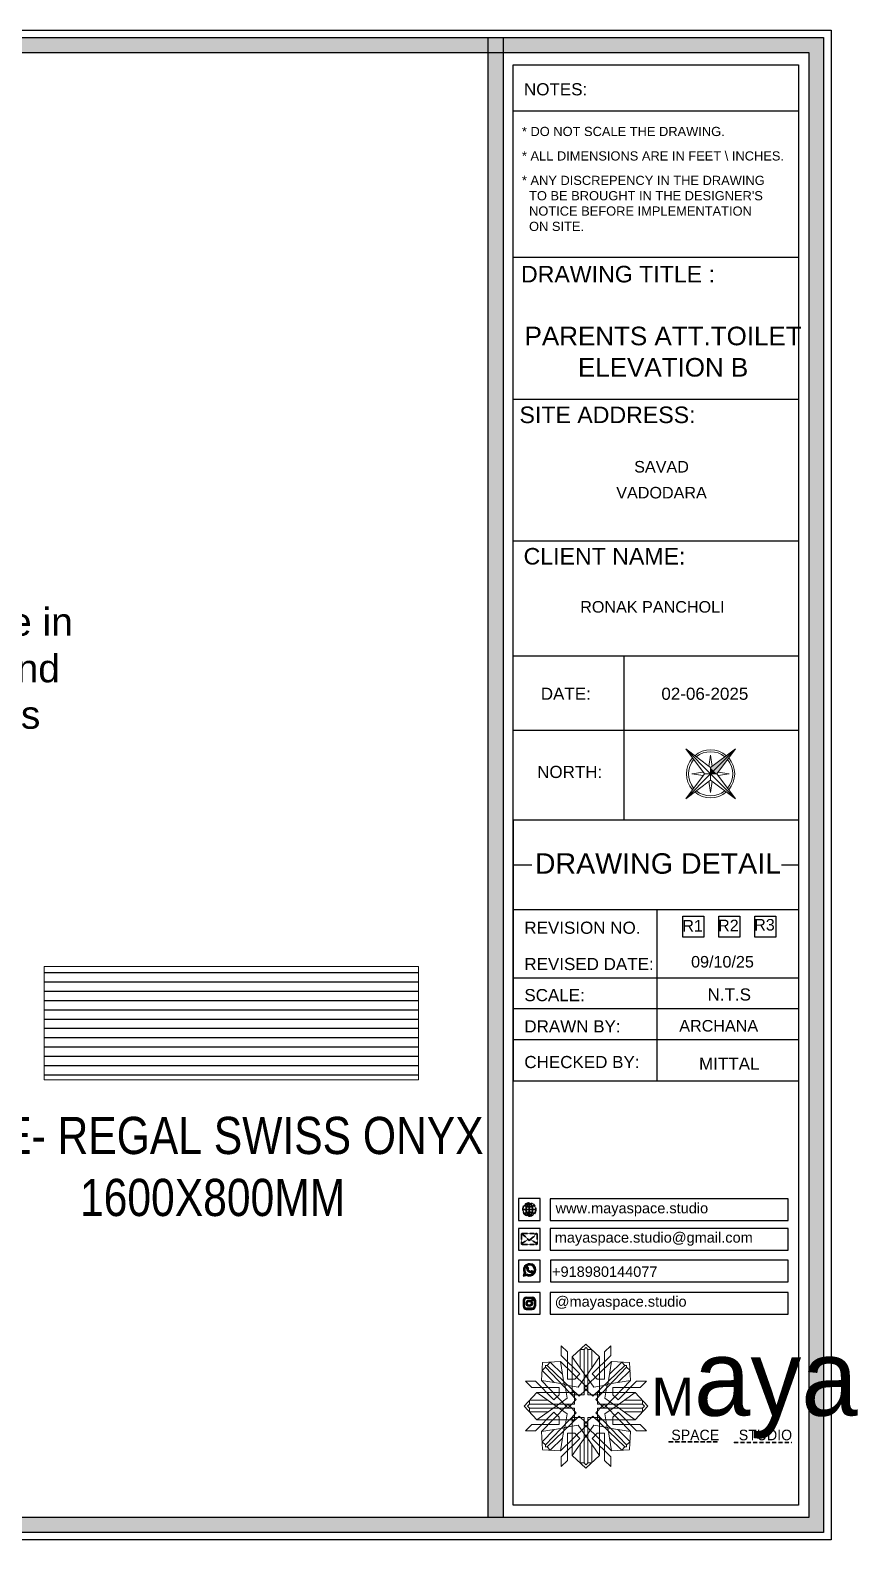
# Model space of a CAD drawing. Header units: millimetres. Extents: x 56222 to 3066687, y -650199 to -121287.
# Drawn here: x 156097.3 to 156186.3, y -179826.1 to -179663.6 of the extents above; entities that cross this region are included whole.
import ezdxf
from ezdxf.enums import TextEntityAlignment as Align

# ---------------------------------------------------------------- set-up
doc = ezdxf.new("R2010")
doc.units = ezdxf.units.MM
doc.header["$MEASUREMENT"] = 0
doc.linetypes.add('DASHED2', pattern=[0.375, 0.25, -0.125])
doc.linetypes.add('DASHEDX2', pattern=[1.5, 1, -0.5])
for name, color, linetype, lineweight in [('Dimension', 10, 'DASHEDX2', 20), ('FIRST FLOOR ( TEXT )', 7, 'Continuous', 9), ('GROUND FLOOR', 7, 'Continuous', 9), ('LABALLING', 1, 'Continuous', 25), ('NAME PLATE', 7, 'Continuous', 25), ('title block', 7, 'Continuous', 9), ('XX~SLAB ( BEAM )~ ( DIM )', 7, 'Continuous', 9)]:
    doc.layers.add(name, color=color, linetype=linetype, lineweight=lineweight)
doc.styles.add('Arial', font='arial.ttf')
doc.styles.add('KATHA', font='swissc.ttf')
doc.styles.get("Standard").update_dxf_attribs({"font": 'arial.ttf', "height": 6})

# ---------------------------------------------------------------- blocks, each defined once
blk = doc.blocks.new('FSFSF')
at = {"color": 42, "lineweight": 5, "true_color": 0xe0ac11}
for p, q in [((28600.03, 143.51), (28600.03, 140.16)), ((28602.15, 141.41), (28600.03, 143.51)), ((28602.15, 141.41), (28602.15, 131.95)), ((28603.86, 139.69), (28608.58, 144.08)), ((28607.9, 142.22), (28606.58, 142.22)), ((28606.58, 142.22), (28606.58, 135.84)), ((28607.9, 142.22), (28608.58, 142.85)), ((28607.9, 142.22), (28607.9, 126.58)), ((28613.31, 139.69), (28608.58, 144.08)), ((28609.27, 142.22), (28608.59, 142.85)), ((28609.27, 142.22), (28609.27, 126.58)), ((28609.27, 142.22), (28610.59, 142.22)), ((28610.59, 142.22), (28610.59, 135.84)), ((28615.02, 141.41), (28617.14, 143.51)), ((28615.02, 141.41), (28615.02, 131.95)), ((28617.14, 143.51), (28617.14, 140.16)), ((28593.19, 131.45), (28593.54, 137.71)), ((28593.39, 135), (28594.56, 136.12)), ((28599.8, 138.06), (28593.54, 137.71)), ((28595.12, 136.69), (28594.53, 136.69)), ((28594.56, 136.12), (28594.56, 136.71)), ((28605.17, 124.98), (28594.56, 136.12)), ((28596.24, 137.86), (28595.12, 136.69)), ((28606.27, 126.08), (28595.12, 136.69)), ((28596.24, 137.86), (28600.47, 133.65)), ((28601.03, 130), (28599.8, 138.06)), ((28599.8, 138.05), (28608.58, 129.56)), ((28606.47, 133.76), (28600.03, 140.16)), ((28603.86, 126.58), (28603.86, 139.69)), ((28603.86, 139.69), (28608.58, 133.02)), ((28613.31, 139.69), (28608.59, 133.02)), ((28617.37, 138.05), (28608.59, 129.56)), ((28610.7, 133.76), (28617.14, 140.16)), ((28610.9, 126.08), (28622.05, 136.69)), ((28612.02, 124.98), (28622.62, 136.12)), ((28613.31, 126.58), (28613.31, 139.69)), ((28616.14, 130), (28617.37, 138.06)), ((28620.93, 137.86), (28616.7, 133.65)), ((28617.37, 138.06), (28623.63, 137.71)), ((28620.93, 137.86), (28622.05, 136.69)), ((28622.05, 136.69), (28622.64, 136.69)), ((28622.62, 136.12), (28622.62, 136.71)), ((28623.8, 135), (28622.62, 136.12)), ((28624, 131.45), (28623.65, 137.71)), ((28587.73, 131.22), (28591.08, 131.22)), ((28589.84, 129.1), (28587.73, 131.22)), ((28597.49, 124.78), (28591.08, 131.22)), ((28593.19, 131.45), (28601.69, 122.67)), ((28601.25, 130.22), (28593.19, 131.45)), ((28593.39, 135), (28597.6, 130.78)), ((28604.75, 131.95), (28602.15, 131.95)), ((28606.47, 133.76), (28604.75, 131.95)), ((28605.86, 129.18), (28608.58, 133.02)), ((28611.31, 129.18), (28608.59, 133.02)), ((28610.7, 133.76), (28612.42, 131.95)), ((28612.42, 131.95), (28615.02, 131.95)), ((28623.99, 131.45), (28615.5, 122.67)), ((28615.94, 130.22), (28624, 131.45)), ((28623.8, 135), (28619.59, 130.78)), ((28619.7, 124.78), (28626.1, 131.22)), ((28629.45, 131.22), (28626.1, 131.22)), ((28627.34, 129.1), (28629.45, 131.22)), ((28591.56, 127.39), (28587.17, 122.66)), ((28589.84, 129.1), (28599.29, 129.1)), ((28604.66, 127.39), (28591.56, 127.39)), ((28591.56, 127.39), (28598.23, 122.67)), ((28597.49, 124.78), (28599.29, 126.5)), ((28602.07, 125.39), (28598.23, 122.67)), ((28599.29, 126.5), (28599.29, 129.1)), ((28605.86, 129.18), (28601.03, 130)), ((28602.07, 125.39), (28601.25, 130.22)), ((28603.68, 126.54), (28603.68, 127.39)), ((28604.66, 126.54), (28603.68, 126.54)), ((28604.71, 127.57), (28603.86, 127.57)), ((28607.9, 126.58), (28603.86, 126.58)), ((28604.66, 123.35), (28604.66, 127.39)), ((28604.7, 126.58), (28604.71, 127.57)), ((28606.27, 126.08), (28608.58, 128.27)), ((28607.9, 128.92), (28608.58, 129.56)), ((28607.9, 128.92), (28608.58, 128.27)), ((28609.27, 128.92), (28608.59, 129.56)), ((28609.27, 128.92), (28608.59, 128.27)), ((28610.9, 126.08), (28608.59, 128.27)), ((28609.27, 126.58), (28613.31, 126.58)), ((28611.31, 129.18), (28616.14, 130)), ((28612.46, 126.58), (28612.46, 127.57)), ((28612.46, 127.57), (28613.31, 127.57)), ((28612.52, 123.35), (28612.52, 127.39)), ((28612.52, 127.39), (28625.63, 127.39)), ((28612.52, 126.54), (28613.51, 126.54)), ((28613.51, 126.54), (28613.51, 127.39)), ((28615.12, 125.39), (28615.94, 130.22)), ((28615.12, 125.39), (28618.96, 122.67)), ((28627.34, 129.1), (28617.89, 129.1)), ((28617.89, 126.5), (28617.89, 129.1)), ((28619.7, 124.78), (28617.89, 126.5)), ((28625.63, 127.39), (28618.96, 122.67)), ((28625.63, 127.39), (28630.02, 122.66)), ((28591.56, 117.94), (28587.17, 122.66)), ((28589.03, 123.35), (28588.4, 122.67)), ((28589.03, 121.98), (28588.4, 122.65)), ((28589.03, 123.35), (28589.03, 124.67)), ((28589.03, 124.67), (28595.4, 124.67)), ((28589.03, 123.35), (28604.66, 123.35)), ((28589.03, 121.98), (28604.66, 121.98)), ((28589.03, 121.98), (28589.03, 120.66)), ((28589.03, 120.66), (28595.4, 120.66)), ((28597.49, 120.54), (28591.08, 114.11)), ((28591.56, 117.94), (28598.23, 122.65)), ((28593.19, 113.88), (28601.69, 122.65)), ((28605.17, 120.35), (28594.56, 109.2)), ((28597.49, 120.54), (28599.29, 118.83)), ((28602.07, 119.94), (28598.23, 122.65)), ((28602.33, 123.35), (28601.69, 122.67)), ((28602.33, 121.98), (28601.69, 122.65)), ((28602.33, 123.35), (28602.97, 122.67)), ((28602.33, 121.98), (28602.97, 122.65)), ((28605.17, 124.98), (28602.97, 122.67)), ((28605.17, 120.35), (28602.97, 122.65)), ((28604.66, 121.98), (28604.66, 117.94)), ((28612.02, 124.98), (28614.21, 122.67)), ((28612.02, 120.35), (28614.21, 122.65)), ((28612.02, 120.35), (28622.62, 109.2)), ((28628.16, 123.35), (28612.52, 123.35)), ((28612.52, 121.98), (28612.52, 117.94)), ((28628.16, 121.98), (28612.52, 121.98)), ((28614.85, 123.35), (28614.21, 122.67)), ((28614.85, 121.98), (28614.21, 122.65)), ((28614.85, 123.35), (28615.5, 122.67)), ((28614.85, 121.98), (28615.5, 122.65)), ((28615.12, 119.94), (28618.96, 122.65)), ((28623.99, 113.88), (28615.5, 122.65)), ((28619.7, 120.54), (28617.89, 118.83)), ((28625.63, 117.94), (28618.96, 122.65)), ((28619.7, 120.54), (28626.1, 114.11)), ((28628.16, 124.67), (28621.78, 124.67)), ((28628.16, 120.66), (28621.78, 120.66)), ((28625.63, 117.94), (28630.02, 122.66)), ((28628.16, 123.35), (28628.16, 124.67)), ((28628.16, 123.35), (28628.78, 122.67)), ((28628.16, 121.98), (28628.78, 122.65)), ((28628.16, 121.98), (28628.16, 120.66)), ((28589.84, 116.23), (28587.73, 114.11)), ((28589.84, 116.23), (28599.29, 116.23)), ((28604.66, 117.94), (28591.56, 117.94)), ((28601.25, 115.1), (28593.19, 113.87)), ((28606.27, 119.15), (28595.12, 108.54)), ((28599.29, 118.83), (28599.29, 116.23)), ((28599.8, 107.17), (28608.58, 115.67)), ((28601.03, 115.23), (28599.8, 107.17)), ((28605.86, 116.05), (28601.03, 115.23)), ((28602.07, 119.94), (28601.25, 115.1)), ((28604.66, 118.78), (28603.68, 118.78)), ((28603.68, 118.78), (28603.68, 117.94)), ((28607.9, 118.65), (28603.86, 118.65)), ((28603.86, 118.65), (28603.86, 105.54)), ((28604.71, 117.66), (28603.86, 117.66)), ((28604.7, 118.65), (28604.71, 117.66)), ((28605.86, 116.05), (28608.58, 112.21)), ((28606.27, 119.15), (28608.58, 116.96)), ((28607.9, 103.01), (28607.9, 118.65)), ((28607.9, 116.31), (28608.58, 116.96)), ((28607.9, 116.31), (28608.58, 115.67)), ((28610.9, 119.15), (28608.59, 116.96)), ((28609.27, 116.31), (28608.59, 116.96)), ((28609.27, 116.31), (28608.59, 115.67)), ((28611.31, 116.05), (28608.59, 112.21)), ((28617.37, 107.17), (28608.59, 115.67)), ((28609.27, 118.65), (28613.31, 118.65)), ((28609.27, 103.01), (28609.27, 118.65)), ((28610.9, 119.15), (28622.05, 108.54)), ((28611.31, 116.05), (28616.14, 115.23)), ((28612.46, 118.65), (28612.46, 117.66)), ((28612.46, 117.66), (28613.31, 117.66)), ((28612.52, 118.78), (28613.51, 118.78)), ((28612.52, 117.94), (28625.63, 117.94)), ((28613.31, 118.65), (28613.31, 105.54)), ((28613.51, 118.78), (28613.51, 117.94)), ((28615.12, 119.94), (28615.94, 115.1)), ((28615.94, 115.1), (28624, 113.87)), ((28616.14, 115.23), (28617.37, 107.17)), ((28617.89, 118.83), (28617.89, 116.23)), ((28627.34, 116.23), (28617.89, 116.23)), ((28627.34, 116.23), (28629.45, 114.11)), ((28587.73, 114.11), (28591.08, 114.11)), ((28593.19, 113.87), (28593.54, 107.62)), ((28593.39, 110.32), (28597.6, 114.55)), ((28593.39, 110.32), (28594.56, 109.2)), ((28596.24, 107.37), (28600.47, 111.58)), ((28606.47, 111.47), (28600.03, 105.07)), ((28602.15, 103.82), (28602.15, 113.27)), ((28604.75, 113.27), (28602.15, 113.27)), ((28603.86, 105.54), (28608.58, 112.21)), ((28606.47, 111.47), (28604.75, 113.27)), ((28613.31, 105.54), (28608.59, 112.21)), ((28610.7, 111.47), (28612.42, 113.27)), ((28610.7, 111.47), (28617.14, 105.07)), ((28612.42, 113.27), (28615.02, 113.27)), ((28615.02, 103.82), (28615.02, 113.27)), ((28620.93, 107.37), (28616.7, 111.58)), ((28623.8, 110.32), (28619.59, 114.55)), ((28623.8, 110.32), (28622.62, 109.2)), ((28624, 113.87), (28623.65, 107.62)), ((28629.45, 114.11), (28626.1, 114.11)), ((28599.8, 107.17), (28593.54, 107.52)), ((28595.12, 108.54), (28594.53, 108.54)), ((28594.56, 109.2), (28594.56, 108.61)), ((28596.24, 107.37), (28595.12, 108.54)), ((28600.03, 101.71), (28600.03, 105.07)), ((28603.86, 105.54), (28608.58, 101.15)), ((28606.58, 103.01), (28606.58, 109.38)), ((28613.31, 105.54), (28608.58, 101.15)), ((28610.59, 103.01), (28610.59, 109.38)), ((28617.14, 101.71), (28617.14, 105.07)), ((28617.37, 107.17), (28623.63, 107.52)), ((28620.93, 107.37), (28622.05, 108.54)), ((28622.05, 108.54), (28622.64, 108.54)), ((28622.62, 109.2), (28622.62, 108.61)), ((28602.15, 103.82), (28600.03, 101.71)), ((28607.9, 103.01), (28606.58, 103.01)), ((28607.9, 103.01), (28608.58, 102.38)), ((28609.27, 103.01), (28608.59, 102.38)), ((28609.27, 103.01), (28610.59, 103.01)), ((28615.02, 103.82), (28617.14, 101.71))]:
    blk.add_line(p, q, dxfattribs=at)
blk = doc.blocks.new('hgwg')
at = {"layer": 'Dimension', "true_color": 0xd39e00}
h = blk.add_hatch(color=42, dxfattribs=at)
h.dxf.hatch_style = 1
h.paths.add_polyline_path([(27505.71, 45.05), (27494.27, 45.05), (27494.27, 44.9), (27505.71, 44.9)])
h = blk.add_hatch(color=42, dxfattribs=at)
h.dxf.hatch_style = 1
h.paths.add_polyline_path([(27523.3, 44.9), (27509.68, 44.9), (27509.68, 44.75), (27523.3, 44.75)])
at = {"layer": 'Dimension', "color": 42, "true_color": 0xd39e00}
for p, q in [((27494.27, 45.05), (27505.71, 45.05)), ((27494.27, 44.9), (27494.27, 45.05)), ((27494.27, 44.9), (27505.71, 44.9)), ((27505.71, 45.05), (27505.71, 44.9)), ((27509.68, 44.9), (27523.3, 44.9)), ((27509.68, 44.9), (27509.68, 44.75)), ((27509.68, 44.75), (27523.3, 44.75)), ((27523.3, 44.75), (27523.3, 44.9))]:
    blk.add_line(p, q, dxfattribs=at)
at = {"layer": 'Dimension', "color": 42, "true_color": 0xd39e00, "attachment_point": 1}
for s, width, insert, char_height in [('{\\fCinzel|b0|i0|c0|p2;\\H1.5x;M\\fAmsterdam One|b0|i0|c0|p2;\\H2x;aya}', 85.3277, (27490.17, 69.17), 6), ('{\\fCinzel|b0|i0|c0|p2;SPACE     STUDIO}', 66.129, (27494.83, 47.86), 2.5)]:
    blk.add_mtext_dynamic_manual_height_columns(s, width=width, gutter_width=30, heights=[0], dxfattribs=dict(at, insert=insert, char_height=char_height))
blk = doc.blocks.new('QEGW4TG')
at = {"layer": 'Dimension', "true_color": 0x000000}
h = blk.add_hatch(color=18, dxfattribs=at)
h.dxf.hatch_style = 1
h.paths.add_polyline_path([(2.69, 1.93, 0.170513), (2.95, 1.97, 0.190337), (3.11, 2.18, 0.316231), (3.07, 2.28), (2.79, 2.37, 0.273721), (2.69, 2.34, 0.040749), (2.63, 2.27, -0.441282), (2.53, 2.25, -0.11828), (2.06, 2.64, -0.441282), (2.07, 2.74, 0.040749), (2.13, 2.81, 0.290083), (2.14, 2.92), (2.01, 3.18, 0.316231), (1.91, 3.2, 0.190337), (1.73, 3, 0.170513), (1.72, 2.74, 0.252784)], flags=0)
h.paths.add_polyline_path([(1.19, 1.98), (1.03, 1.3, 0.550912), (1.11, 1.23), (1.75, 1.39, 6.344125)])
h.paths.add_polyline_path([(1.81, 1.7), (1.4, 1.6), (1.5, 2.03, -9.071339)], flags=16)
h.paths.add_polyline_path([(3.11, 2.16, -0.17811), (2.95, 1.97, -0.170513), (2.69, 1.93, -0.252784), (1.72, 2.74, -0.170513), (1.73, 3, -0.17811), (1.89, 3.19, -0.370089), (2.01, 3.18), (2.14, 2.92, -0.307185), (2.13, 2.8, -0.041087), (2.06, 2.73, 0.321676), (2.05, 2.65, 0.126524), (2.55, 2.24, 0.312216), (2.62, 2.26, -0.041087), (2.68, 2.34, -0.290673), (2.79, 2.37), (3.07, 2.28, -0.370089)], flags=0)
h = blk.add_hatch(color=18, dxfattribs=at)
h.dxf.hatch_style = 1
h.paths.add_polyline_path([(2.79, 2.37, 0.273721), (2.69, 2.34, 0.040749), (2.63, 2.27, -0.441282), (2.53, 2.25, -0.11828), (2.06, 2.64, -0.441282), (2.07, 2.74, 0.040749), (2.13, 2.81, 0.290083), (2.14, 2.92), (2.01, 3.18, 0.316231), (1.91, 3.2, 0.190337), (1.73, 3, 0.170513), (1.72, 2.74, 0.252784), (2.69, 1.93, 0.170513), (2.95, 1.97, 0.190337), (3.11, 2.18, 0.316231), (3.07, 2.28)])
for p, q in [((1.19, 1.98), (1.03, 1.3)), ((1.1, 1.23), (1.75, 1.39)), ((1.5, 2.03), (1.4, 1.6)), ((1.4, 1.6), (1.81, 1.7)), ((2.01, 3.18), (2.14, 2.92)), ((3.07, 2.28), (2.8, 2.36))]:
    blk.add_line(p, q)
blk.add_lwpolyline([(0, 0), (4.68, 0), (4.68, 4.68), (0, 4.68)], close=True)
for centre, radius, start, end in [((2.39, 2.56), 1.34, 241.4727, 205.6422), ((2.39, 2.56), 1.04, 235.9962, 210.8333), ((1.09, 1.29), 0.0598, 164.8483, 282.1458), ((2.09, 2.87), 0.39, 159.7007, 198.4072), ((2.96, 3.23), 1.33, 201.4218, 258.1669), ((2.07, 2.87), 0.364, 118.9685, 159.3648), ((1.94, 3.12), 0.0896, 41.8985, 123.1344), ((2.11, 2.68), 0.066, 135.9932, 224.8892), ((1.67, 3.16), 0.586, 312.4617, 321.8728), ((3.12, 3.42), 1.31, 216.5455, 243.5279), ((2.05, 2.87), 0.104, 320.3924, 28.6971), ((2.57, 2.3), 0.066, 234.2482, 323.1441), ((3.11, 1.94), 0.586, 137.2645, 146.6756), ((2.76, 2.27), 0.104, 70.4402, 138.745), ((2.75, 2.31), 0.39, 260.7301, 299.4366), ((2.76, 2.29), 0.364, 299.7725, 340.1688), ((3.03, 2.2), 0.0896, 336.0029, 57.2388)]:
    blk.add_arc(centre, radius, start, end)
blk = doc.blocks.new('ASGERG')
at = {"layer": 'Dimension', "true_color": 0x000000}
h = blk.add_hatch(color=18, dxfattribs=at)
h.dxf.hatch_style = 1
h.paths.add_polyline_path([(0.99, 1.7, 0.353872), (1.69, 1.03), (2.96, 1.03, 0.353872), (3.66, 1.7), (3.66, 2.99, 0.353872), (2.96, 3.67), (1.69, 3.67, 0.353872), (0.99, 2.99)])
h.paths.add_polyline_path([(1.27, 2.97, -0.353872), (1.72, 3.4), (2.94, 3.4, -0.353872), (3.38, 2.97), (3.38, 1.72, -0.353872), (2.94, 1.3), (1.72, 1.3, -0.353872), (1.27, 1.72)], flags=16)
h.paths.add_polyline_path([(3.02, 2.35, -1), (1.64, 2.35, -1)], flags=0)
h.paths.add_polyline_path([(2.74, 2.35, -1), (1.92, 2.35, -1)], flags=0)
h.paths.add_polyline_path([(2.86, 3.02, -1), (3.19, 3.02, -1)], flags=0)
h.paths.add_polyline_path([(1.64, 2.35, 1), (3.02, 2.35, 1)], flags=0)
h = blk.add_hatch(color=18, dxfattribs=at)
h.dxf.hatch_style = 1
h.paths.add_polyline_path([(1.64, 2.35, 1), (3.02, 2.35, 1)])
h.paths.add_polyline_path([(2.74, 2.35, -1), (1.92, 2.35, -1)], flags=16)
h = blk.add_hatch(color=18, dxfattribs=at)
h.dxf.hatch_style = 1
h.paths.add_polyline_path([(3.19, 3.02, 1), (2.86, 3.02, 1)])
for p, q in [((1.69, 3.67), (2.96, 3.67)), ((2.94, 3.4), (1.72, 3.4)), ((0.99, 2.99), (0.99, 1.7)), ((1.27, 2.97), (1.27, 1.72)), ((1.69, 1.03), (2.96, 1.03)), ((2.94, 1.3), (1.72, 1.3)), ((3.38, 2.97), (3.38, 1.72)), ((3.66, 2.99), (3.66, 1.7))]:
    blk.add_line(p, q)
blk.add_lwpolyline([(0, 0), (4.68, 0), (4.68, 4.68), (0, 4.68)], close=True)
for centre, radius in [((2.33, 2.35), 0.694), ((2.33, 2.35), 0.414), ((3.02, 3.02), 0.168)]:
    blk.add_circle(centre, radius)
for centre, radius, start, end in [((1.76, 2.89), 0.778, 94.8631, 172.8127), ((1.76, 2.91), 0.491, 94.8631, 172.8127), ((2.9, 2.91), 0.491, 7.1873, 85.1369), ((2.89, 2.89), 0.778, 7.1873, 85.1369), ((1.76, 1.8), 0.778, 187.1873, 265.1369), ((1.76, 1.78), 0.491, 187.1873, 265.1369), ((2.9, 1.78), 0.491, 274.8631, 352.8127), ((2.89, 1.8), 0.778, 274.8631, 352.8127)]:
    blk.add_arc(centre, radius, start, end)
blk = doc.blocks.new('ETYETE')
at = {"layer": 'Dimension', "true_color": 0x000000}
h = blk.add_hatch(color=18, dxfattribs=at)
h.dxf.hatch_style = 1
h.paths.add_polyline_path([(3.76, 1.14, 0.414214), (4.12, 1.5), (4.12, 3.29, 0.414214), (3.76, 3.65), (0.92, 3.65, 0.414214), (0.56, 3.29), (0.56, 1.5, 0.414214), (0.92, 1.14)])
h.paths.add_polyline_path([(2.61, 2.22), (3.92, 1.34, -0.198912), (3.76, 1.28), (0.92, 1.28, -0.198912), (0.76, 1.34), (2.08, 2.22), (2.34, 1.98)], flags=16)
h.paths.add_polyline_path([(2.34, 2.16), (0.89, 3.51, -0.028783), (0.92, 3.52), (3.76, 3.52, -0.028783), (3.79, 3.51)], flags=16)
h.paths.add_polyline_path([(2.71, 2.32), (3.92, 3.45, -0.202482), (3.99, 3.29), (3.99, 1.5, -0.043076), (3.98, 1.46)], flags=16)
h.paths.add_polyline_path([(1.98, 2.32), (0.7, 1.46, -0.043076), (0.7, 1.5), (0.7, 3.29, -0.202482), (0.76, 3.45)], flags=16)
blk.add_lwpolyline([(0, 0), (4.68, 0), (4.68, 4.68), (0, 4.68)], close=True)
at = {"layer": 'Dimension', "color": 18, "true_color": 0x000000}
for p, q in [((0.56, 3.29), (0.56, 1.5)), ((0.7, 3.29), (0.7, 1.5)), ((0.76, 3.45), (1.98, 2.32)), ((0.89, 3.51), (2.34, 2.16)), ((0.92, 3.65), (3.76, 3.65)), ((0.92, 3.52), (3.76, 3.52)), ((2.34, 2.16), (3.79, 3.51)), ((2.71, 2.32), (3.92, 3.45)), ((3.99, 3.29), (3.99, 1.5)), ((4.12, 3.29), (4.12, 1.5)), ((0.7, 1.46), (1.98, 2.32)), ((0.76, 1.34), (2.08, 2.22)), ((0.92, 1.28), (3.76, 1.28)), ((0.92, 1.14), (3.76, 1.14)), ((2.08, 2.22), (2.34, 1.98)), ((2.34, 1.98), (2.61, 2.22)), ((3.92, 1.34), (2.61, 2.22)), ((3.98, 1.46), (2.71, 2.32))]:
    blk.add_line(p, q, dxfattribs=at)
for centre, radius, start, end in [((0.92, 3.29), 0.358, 90, 180), ((0.92, 3.29), 0.224, 134.2136, 180), ((0.92, 3.29), 0.224, 90, 96.5948), ((3.76, 3.29), 0.358, 0, 90), ((3.76, 3.29), 0.224, 83.4052, 90), ((3.76, 3.29), 0.224, 0, 45.7864), ((0.92, 1.5), 0.358, 180, 270), ((0.92, 1.5), 0.224, 180, 189.8662), ((0.92, 1.5), 0.224, 225, 270), ((3.76, 1.5), 0.358, 270, 0), ((3.76, 1.5), 0.224, 270, 315), ((3.76, 1.5), 0.224, 350.1338, 0)]:
    blk.add_arc(centre, radius, start, end, dxfattribs=at)
blk = doc.blocks.new('DTGWEGEARG')
at = {"layer": 'Dimension', "true_color": 0x000000}
h = blk.add_hatch(color=18, dxfattribs=at)
h.dxf.hatch_style = 1
h.paths.add_polyline_path([(3.83, 2.34, 1), (0.85, 2.34, 1)])
h.paths.add_polyline_path([(2.51, 1.01, 0.105795), (2.96, 1.58, -0.055205), (3.3, 1.41, -0.169822)], flags=16)
h.paths.add_polyline_path([(2.41, 1.12), (2.41, 1.69, -0.058279), (2.81, 1.63, -0.103353)], flags=16)
h.paths.add_polyline_path([(2.26, 1.13, -0.101741), (1.87, 1.63, -0.057171), (2.26, 1.69)], flags=16)
h.paths.add_polyline_path([(2.17, 1.01, -0.169822), (1.38, 1.41, -0.055205), (1.72, 1.58, 0.105795)], flags=16)
h.paths.add_polyline_path([(3.02, 1.72, 0.081336), (3.13, 2.27), (3.68, 2.27, -0.152069), (3.4, 1.52, 0.05687)], flags=16)
h.paths.add_polyline_path([(2.87, 1.77, 0.061945), (2.41, 1.84), (2.41, 2.27), (2.98, 2.27, -0.081344)], flags=16)
h.paths.add_polyline_path([(2.26, 1.84, 0.060923), (1.8, 1.77, -0.081344), (1.7, 2.27), (2.26, 2.27)], flags=16)
h.paths.add_polyline_path([(1.66, 1.72, 0.05687), (1.28, 1.52, -0.152069), (1, 2.27), (1.55, 2.27, 0.081336)], flags=16)
h.paths.add_polyline_path([(2.41, 2.42), (2.41, 2.83, 0.061945), (2.87, 2.91, -0.080009), (2.98, 2.42)], flags=16)
h.paths.add_polyline_path([(3.13, 2.42, 0.080116), (3.02, 2.96, 0.05687), (3.4, 3.16, 0.028258), (3.3, 3.27, -0.055205), (2.96, 3.1, 0.105795), (2.51, 3.67, -0.36029), (3.68, 2.42)], flags=16)
h.paths.add_polyline_path([(2.26, 2.42), (1.7, 2.42, -0.080009), (1.8, 2.91, 0.060923), (2.26, 2.84)], flags=16)
h.paths.add_polyline_path([(1.55, 2.42), (1, 2.42, -0.150466), (1.28, 3.16, 0.05687), (1.66, 2.96, 0.080116)], flags=16)
h.paths.add_polyline_path([(2.41, 2.98), (2.41, 3.56, -0.103353), (2.81, 3.05, -0.058279)], flags=16)
h.paths.add_polyline_path([(2.26, 2.99, -0.057171), (1.87, 3.05, -0.101741), (2.26, 3.55)], flags=16)
h.paths.add_polyline_path([(1.72, 3.1, -0.055205), (1.38, 3.27, -0.169822), (2.17, 3.67, 0.105795)], flags=16)
blk.add_lwpolyline([(0, 0), (4.68, 0), (4.68, 4.68), (0, 4.68)], close=True)
at = {"layer": 'Dimension', "color": 18, "true_color": 0x000000}
for p, q in [((2.26, 3.55), (2.26, 2.99)), ((2.41, 3.56), (2.41, 2.98)), ((1, 2.42), (1.55, 2.42)), ((1, 2.27), (1.55, 2.27)), ((1.7, 2.42), (2.26, 2.42)), ((1.7, 2.27), (2.26, 2.27)), ((2.26, 2.84), (2.26, 2.42)), ((2.26, 2.27), (2.26, 1.84)), ((2.26, 1.69), (2.26, 1.13)), ((2.41, 2.83), (2.41, 2.42)), ((2.41, 2.42), (2.98, 2.42)), ((2.41, 2.27), (2.98, 2.27)), ((2.41, 2.27), (2.41, 1.84)), ((2.41, 1.69), (2.41, 1.12)), ((3.13, 2.42), (3.68, 2.42)), ((3.13, 2.27), (3.68, 2.27))]:
    blk.add_line(p, q, dxfattribs=at)
blk.add_circle((2.34, 2.34), 1.49, dxfattribs=at)
for centre, radius, start, end in [((2.34, 2.34), 1.34, 97.3549, 135.9073), ((2.34, 4.74), 1.75, 236.7417, 249.3811), ((3.28, 2.34), 1.73, 129.9301, 154.0867), ((3.28, 2.34), 1.58, 130.1073, 153.3446), ((1.4, 2.34), 1.58, 26.6554, 50.2584), ((2.34, 2.34), 1.34, 3.3907, 82.6451), ((1.4, 2.34), 1.73, 25.9133, 50.0699), ((2.34, 4.74), 1.75, 290.6189, 303.2583), ((2.34, 2.34), 1.34, 142.3819, 176.6093), ((2.34, 2.34), 1.34, 183.0315, 217.6181), ((2.34, 4.74), 1.9, 236.1399, 249.1595), ((2.34, -0.06), 1.9, 110.8405, 123.8601), ((2.34, -0.06), 1.75, 110.6189, 123.2583), ((2.34, 2.34), 1.34, 224.0927, 262.6451), ((3.28, 2.34), 1.73, 159.0567, 177.3789), ((3.28, 2.34), 1.73, 182.3435, 200.9433), ((3.28, 2.34), 1.58, 158.8325, 177.1302), ((3.28, 2.34), 1.58, 182.5658, 201.1675), ((3.28, 2.34), 1.73, 205.9133, 230.0699), ((2.34, 4.74), 1.9, 253.6799, 267.6253), ((2.34, -0.06), 1.9, 92.3747, 106.3201), ((2.34, 4.74), 1.75, 254.3336, 267.422), ((2.34, -0.06), 1.75, 92.578, 105.6664), ((3.28, 2.34), 1.58, 206.6554, 229.8927), ((2.34, 4.74), 1.75, 272.3248, 285.6664), ((2.34, 4.74), 1.9, 272.1415, 286.3201), ((2.34, -0.06), 1.9, 73.6799, 87.8585), ((2.34, -0.06), 1.75, 74.3336, 87.6752), ((1.4, 2.34), 1.58, 309.7416, 333.3446), ((1.4, 2.34), 1.73, 309.9301, 334.0867), ((2.34, 2.34), 1.34, 277.3549, 315.9073), ((1.4, 2.34), 1.58, 2.8698, 21.1675), ((1.4, 2.34), 1.58, 338.8325, 357.4342), ((2.34, -0.06), 1.75, 56.7417, 69.3811), ((2.34, 4.74), 1.9, 290.8405, 303.8601), ((1.4, 2.34), 1.73, 2.6211, 20.9433), ((1.4, 2.34), 1.73, 339.0567, 357.6565), ((2.34, -0.06), 1.9, 56.1399, 69.1595), ((2.34, 2.34), 1.34, 322.3819, 356.9685)]:
    blk.add_arc(centre, radius, start, end, dxfattribs=at)
blk = doc.blocks.new('4t')
at = {"transparency": 33554607}
h = blk.add_hatch(color=1, dxfattribs=at)
h.dxf.hatch_style = 1
h.paths.add_polyline_path([(45531.33, -35822.29), (45529.23, -35821.83), (45528.09, -35837.01)])
h = blk.add_hatch(color=1, dxfattribs=at)
h.dxf.hatch_style = 1
h.paths.add_polyline_path([(45533.44, -35822.75), (45531.33, -35822.29), (45528.09, -35837.01)])
h = blk.add_hatch(color=1, dxfattribs=at)
h.dxf.hatch_style = 1
h.paths.add_polyline_path([(45531.8, -35820.19), (45529.23, -35821.83), (45531.33, -35822.29)])
h = blk.add_hatch(color=1, dxfattribs=at)
h.dxf.hatch_style = 1
h.paths.add_polyline_path([(45531.8, -35820.19), (45531.33, -35822.29), (45533.44, -35822.75)])
at = {"layer": 'title block', "color": 7, "lineweight": 9}
for p, q in [((45535.51, -35803.37), (45530.16, -35817.62)), ((45535.51, -35803.37), (45531.8, -35820.19)), ((45534.36, -35818.55), (45535.51, -35803.37)), ((45530.5, -35816.7), (45526.88, -35812.49)), ((45526.88, -35812.49), (45529.18, -35817.55)), ((45539.5, -35815.27), (45534.44, -35817.57)), ((45535.28, -35818.89), (45539.5, -35815.27)), ((45530.16, -35817.62), (45514.98, -35816.48)), ((45514.98, -35816.48), (45529.23, -35821.83)), ((45514.98, -35816.48), (45531.8, -35820.19)), ((45528.31, -35821.48), (45524.1, -35825.11)), ((45524.1, -35825.11), (45529.16, -35822.81)), ((45531.8, -35820.19), (45528.09, -35837.01)), ((45529.23, -35821.83), (45528.09, -35837.01)), ((45528.09, -35837.01), (45533.44, -35822.75)), ((45531.8, -35820.19), (45529.23, -35821.83)), ((45531.8, -35820.19), (45530.16, -35817.62)), ((45534.36, -35818.55), (45531.8, -35820.19)), ((45533.44, -35822.75), (45531.8, -35820.19)), ((45531.8, -35820.19), (45548.62, -35823.9)), ((45533.44, -35822.75), (45548.62, -35823.9)), ((45548.62, -35823.9), (45534.36, -35818.55)), ((45536.71, -35827.89), (45534.42, -35822.83)), ((45533.09, -35823.67), (45536.71, -35827.89))]:
    blk.add_line(p, q, dxfattribs=at)
for radius, start, end in [(11.79, 81.35997, 163.76651), (10.83, 82.42855, 162.69793), (10.83, 352.42855, 72.69793), (11.79, 351.35997, 73.76651), (11.79, 171.35997, 253.76651), (10.83, 172.42855, 252.69793), (11.79, 261.35997, 343.76651), (10.83, 262.42855, 342.69793)]:
    blk.add_arc((45531.8, -35820.19), radius, start, end, dxfattribs=at)

msp = doc.modelspace()

# ---------------------------------------------------------------- hatches: boundary and pattern name
at = {"layer": 'NAME PLATE', "true_color": 0xd39e00}
h = msp.add_hatch(color=42, dxfattribs=at)
h.paths.add_polyline_path([(155954.162, -179825.259), (156182.648, -179825.259), (156182.648, -179664.434), (155954.162, -179664.434)])
h.paths.add_polyline_path([(155955.766, -179823.656), (156181.044, -179823.656), (156181.044, -179666.037), (155955.766, -179666.037)], flags=16)
msp.add_hatch(color=42, dxfattribs=at).paths.add_polyline_path([(156146.568, -179823.656), (156148.171, -179823.656), (156148.171, -179664.434), (156146.568, -179664.434)])
at = {"layer": 'XX~SLAB ( BEAM )~ ( DIM )', "linetype": 'DASHED2', "lineweight": 25, "true_color": 0xdeceba, "transparency": 33554493}
h = msp.add_hatch(dxfattribs=at)
h.set_pattern_fill('_USER', color=254, pattern_type=0)
h.set_pattern_definition([(0, (1644.1355, 2392.9746), (0, 1), [])])
h.paths.add_polyline_path([(156139.068, -179764.367), (156098.779, -179764.367), (156098.779, -179776.559), (156139.068, -179776.559)])

# ---------------------------------------------------------------- linework, layer by layer
at = {"layer": 'GROUND FLOOR'}
msp.add_lwpolyline([(156098.779, -179764.367), (156139.068, -179764.367), (156139.068, -179776.559), (156098.779, -179776.559)], close=True, dxfattribs=at)
at = {"layer": 'NAME PLATE', "color": 42, "true_color": 0xd39e00}
for p, q in [((156179.959, -179672.348), (156149.257, -179672.348)), ((156179.959, -179688.073), (156149.257, -179688.073)), ((156179.959, -179703.384), (156149.257, -179703.384)), ((156179.959, -179718.602), (156149.257, -179718.602)), ((156179.959, -179731.002), (156149.257, -179731.002)), ((156161.136, -179731.002), (156161.136, -179748.628)), ((156179.959, -179738.98), (156149.257, -179738.98)), ((156179.959, -179748.628), (156149.257, -179748.628)), ((156149.257, -179748.628), (156149.257, -179776.69)), ((156179.959, -179748.628), (156179.959, -179776.69)), ((156149.257, -179753.438), (156151.243, -179753.438)), ((156178.103, -179753.438), (156179.959, -179753.438)), ((156149.257, -179758.249), (156179.959, -179758.249)), ((156164.748, -179776.69), (156164.748, -179758.249)), ((156179.959, -179765.625), (156149.257, -179765.625)), ((156179.959, -179768.947), (156149.257, -179768.947)), ((156179.959, -179772.27), (156149.257, -179772.27)), ((156149.257, -179776.69), (156179.959, -179776.69))]:
    msp.add_line(p, q, dxfattribs=at)
for points in [[(155953.36, -179663.632), (156183.45, -179663.632), (156183.45, -179826.061), (155953.36, -179826.061)], [(155954.162, -179664.434), (156182.648, -179664.434), (156182.648, -179825.259), (155954.162, -179825.259)], [(156146.568, -179823.656), (156146.568, -179664.434), (156148.171, -179664.434), (156148.171, -179823.656)], [(155955.766, -179666.037), (156181.044, -179666.037), (156181.044, -179823.656), (155955.766, -179823.656)], [(156149.257, -179822.336), (156149.257, -179667.357), (156179.959, -179667.357), (156179.959, -179822.336)], [(156167.491, -179758.963), (156169.752, -179758.963), (156169.752, -179761.224), (156167.491, -179761.224)], [(156171.364, -179758.963), (156173.625, -179758.963), (156173.625, -179761.224), (156171.364, -179761.224)], [(156175.236, -179758.963), (156177.497, -179758.963), (156177.497, -179761.224), (156175.236, -179761.224)]]:
    msp.add_lwpolyline(points, close=True, dxfattribs=at)
at = {"layer": 'NAME PLATE', "color": 18, "true_color": 0x000000}
for points in [[(156153.232, -179791.696), (156178.834, -179791.696), (156178.834, -179789.357), (156153.232, -179789.357)], [(156153.232, -179794.89), (156178.834, -179794.89), (156178.834, -179792.55), (156153.232, -179792.55)], [(156153.244, -179798.297), (156178.834, -179798.297), (156178.834, -179795.957), (156153.244, -179795.957)], [(156153.232, -179801.785), (156178.834, -179801.785), (156178.834, -179799.445), (156153.232, -179799.445)]]:
    msp.add_lwpolyline(points, close=True, dxfattribs=at)

# ---------------------------------------------------------------- block references
at = {"layer": 'NAME PLATE', "xscale": 0.219909963641413, "yscale": 0.219909963641413, "zscale": 0.219909963641413, "rotation": 147.4367586490667}
msp.add_blockref('4t', (160369.575, -191771.789), dxfattribs=at)
at = {"layer": 'NAME PLATE', "color": 42, "true_color": 0xd39e00}
for name, p, xscale, yscale, zscale in [('DTGWEGEARG', (156149.811, -179791.696), 0.5002053496123068, 0.5002053496123068, 0.5002053496123068), ('ETYETE', (156149.811, -179794.89), 0.5002053496123068, 0.5002053496123068, 0.5002053496123068), ('QEGW4TG', (156149.823, -179798.297), 0.5002053496123068, 0.5002053496123068, 0.5002053496123068), ('ASGERG', (156149.811, -179801.785), 0.5002053496123068, 0.5002053496123068, 0.5002053496123068), ('FSFSF', (147254.306, -179849.841), 0.3111923812632938, 0.3111923812632938, 0.3111923812632938), ('hgwg', (143679.872, -179835.947), 0.4541358771704703, 0.4541358771704703, 0.4541358771704703)]:
    msp.add_blockref(name, p, dxfattribs=dict(at, xscale=xscale, yscale=yscale, zscale=zscale))

# ---------------------------------------------------------------- texts
at = {"layer": 'FIRST FLOOR ( TEXT )', "color": 1, "insert": (156116.911, -179785.917), "char_height": 4, "attachment_point": 5, "style": 'KATHA'}
msp.add_mtext('TILE- REGAL SWISS ONYX\\P1600X800MM', dxfattribs=at)
at = {"layer": 'LABALLING', "lineweight": 5, "ltscale": 4, "insert": (156074.162, -179725.794, 0.5), "char_height": 3, "width": 34.35798, "attachment_point": 1}
msp.add_mtext('4mm groove in horizontal and verticle joints', dxfattribs=at)
at = {"layer": 'NAME PLATE', "style": 'Arial'}
for s, height, p in [('NOTES:', 1.3087, (156153.811, -179670.644)), ('DRAWING TITLE : ', 1.78114, (156160.869, -179690.769)), ('PARENTS ATT.TOILET ', 2, (156165.766, -179697.533)), ('ELEVATION B', 2, (156165.375, -179700.902)), ('SITE ADDRESS:', 1.78114, (156159.396, -179705.908)), (' SAVAD ', 1.2425, (156165.205, -179711.225)), ('VADODARA', 1.2425, (156165.205, -179714.014)), ('CLIENT NAME:', 1.78114, (156159.072, -179721.125)), ('RONAK PANCHOLI    ', 1.24253, (156165.187, -179726.3)), ('DATE:', 1.3087, (156154.909, -179735.681)), ('02-06-2025', 1.3087, (156169.865, -179735.681)), ('NORTH:', 1.3087, (156155.327, -179744.094)), ('DRAWING DETAIL', 2.20207, (156164.821, -179754.393)), ('REVISION NO.', 1.3087, (156156.694, -179760.857)), ('REVISED DATE: ', 1.3087, (156157.659, -179764.759)), ('09/10/25', 1.2425, (156171.763, -179764.487)), ('SCALE:', 1.3087, (156153.698, -179768.106)), ('DRAWN BY:', 1.3087, (156155.627, -179771.469)), ('ARCHANA', 1.2425, (156171.358, -179771.376)), ('CHECKED BY:', 1.3087, (156156.643, -179775.309)), ('MITTAL', 1.3087, (156172.494, -179775.482))]:
    msp.add_text(s, height=height, dxfattribs=at).set_placement(p, align=Align.CENTER)
for s, insert, char_height, width, attachment_point in [('* DO NOT SCALE THE DRAWING.', (156150.186, -179674.032, 0), 0.98981, 38.2415, 1), ('* ALL DIMENSIONS ARE IN FEET \\\\ INCHES.', (156150.186, -179676.664, 0), 0.98981, 38.2415, 1), ("* ANY DISCREPENCY IN THE DRAWING \\P  TO BE BROUGHT IN THE DESIGNER'S\\P  NOTICE BEFORE IMPLEMENTATION \\P  ON SITE.", (156150.186, -179679.297, 0), 0.98981, 38.2415, 1), ('R1', (156168.548, -179759.367, 0), 1.2425, 1.70959, 2), ('R2', (156172.396, -179759.34, 0), 1.2425, 1.70959, 2), ('R3', (156176.281, -179759.264, 0), 1.2425, 1.70959, 2), ('N.T.S', (156172.494, -179766.732, 0), 1.3087, 2.55423, 2)]:
    msp.add_mtext(s, dxfattribs=dict(at, insert=insert, char_height=char_height, width=width, attachment_point=attachment_point))
at = {"layer": 'NAME PLATE', "color": 18, "true_color": 0x000000, "char_height": 1.11844, "attachment_point": 1}
for s, width, gutter_width, insert in [('www.mayaspace.studio', 17.55221, 14.682, (156153.81, -179789.814, 0)), ('mayaspace.studio@gmail.com', 10.95029, 9.16, (156153.721, -179792.969, 0)), ('+918980144077', 42.70101, 9.16, (156153.431, -179796.648, 0)), ('@mayaspace.studio', 10.95029, 9.16, (156153.721, -179799.863, 0))]:
    msp.add_mtext_dynamic_manual_height_columns(s, width=width, gutter_width=gutter_width, heights=[0], dxfattribs=dict(at, insert=insert))

doc.saveas('drawing.dxf')
